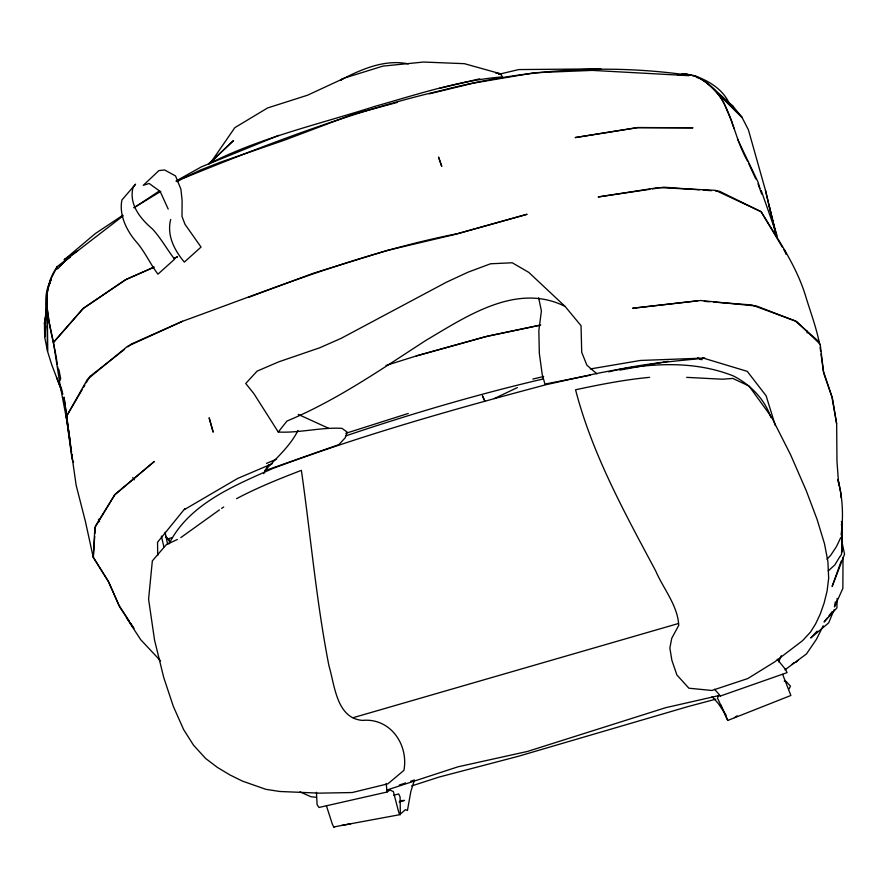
<?xml version="1.0" encoding="UTF-8"?>
<svg xmlns="http://www.w3.org/2000/svg" width="889" height="889" viewBox="0 0 889 889"><rect width="100%" height="100%" fill="white"/><g stroke="black" fill="none" stroke-linecap="round" stroke-linejoin="round"><path stroke-width="1.33" d="M842.183 546.235L842.261 524.077L841.361 521.465M386.237 783.453L386.993 792.043L318.973 807.468L317.095 804.634L316.451 792.321M843.016 557.392L842.861 588.418L834.46 606.909L835.338 601.809M841.116 534.856C843.539 516.465 842.75 497.629 838.027 479.66M837.127 598.43L836.905 607.876L824.092 622L827.315 617.866M841.061 497.707L841.161 494.506M62.897 394.06L51.74 364.768L47.55 351.344L47.195 292.337L50.595 279.524L57.296 266.567L123.082 215.905M842.272 530.533L841.639 552.402L841.827 550.291M842.328 532.622L841.516 554.425L840.305 556.103M170.688 219.427C166.643 235.463 174.311 250.009 184.323 262.099L201.036 247.086L184.968 224.25L182.001 216.472L182.101 200.336L180.889 189.124L175.555 175.966L164.609 169.966L158.942 170.588L143.251 185.334L149.152 183.478L160.164 191.424L168.199 209.082M94.712 536.323L93.189 557.07L108.947 582.395L119.715 607.02L129.227 621.289L118.848 605.098L108.102 580.962L93.378 557.581L94.834 527.733L114.681 494.895L154.308 461.469L115.025 494.384L95.467 525.955L94.901 533.6M169.143 539.29L169.51 543.479M45.806 326.119L44.683 337.075L47.55 351.344L47.195 292.337L44.683 337.075L44.45 323.34L46.75 306.905M50.017 283.635L50.595 279.524M341.821 825.414L400.339 814.58L400.106 797.044L398.705 793.91L393.671 795.288M46.706 310.594L44.45 323.34L45.672 317.929M57.296 266.567L56.685 269.267L57.296 266.567C36.049 296.137 53.484 332.397 57.229 364.179M297.993 430.409C290.303 446.034 276.357 458.057 264.589 470.803L338.876 444.622L345.165 437.833L347.188 432.121L341.998 428.354C320.651 427.12 299.66 433.165 278.279 432.032L253.932 393.716L245.72 383.481L257.099 371.135L278.757 361.834L319.718 347.788L341.12 338.353L446.367 282.235L468.125 272.145L490.572 263.777L512.253 262.777L528.788 272.39L565.104 306.438L581.039 325.696L581.717 352.311L586.896 365.201L596.964 373.902M839.816 556.714L834.782 564.993L828.237 570.916M169.132 543.679C189.213 503.874 234.051 485.783 272.579 468.559C362.167 435.021 454.379 409.029 546.779 384.515C607.154 371.413 673.14 352.155 733.347 375.925C750.483 384.659 764.74 399.228 770.974 417.63M841.205 561.115L832.137 586.473L844.55 554.191L841.661 540.623L841.816 550.191M834.093 609.765L828.659 622.878L810.735 637.969L817.124 631.157M778.642 661.838L781.32 655.704M840.761 537.523L836.493 546.513L830.771 555.236L827.026 559.17M789.176 688.775L790.443 686.119L786.087 681.374L784.209 681.152M823.225 625.734L816.435 639.302L806.456 653.96L784.954 669.861M268.689 464.58L263.733 473.637M82.11 389.76L66.297 416.674L71.965 458.524L73.565 462.324M83.477 387.426L84.855 385.081M86.233 382.737L89.933 376.436L124.549 349.399M51.34 279.791C45.35 289.092 44.983 301.115 46.717 311.761M58.041 268.611L63.486 262.299L70.309 257.11M828.926 615.799L832.16 611.665M278.279 432.032L286.991 421.042C336.742 400.328 380.959 369.435 425.987 340.343C466.769 316.24 516.898 282.113 565.104 306.438M49.528 324.385L46.817 305.605M184.845 508.675L157.553 542.246L157.697 555.558M65.608 258.588L64.208 259.821L95.312 233.585L122.749 215.316M212.627 160.398L208.526 163.965C261.044 137.206 319.484 124.182 375.414 106.224C417.152 94.445 459.235 80.332 502.529 76.876L500.296 73.709L464.402 63.675L423.531 62.041L382.881 66.119L344.91 77.888L307.55 95.201L267.578 107.958L234.852 127.649L211.138 161.976L233.518 140.562L208.526 163.965M59.374 266.367L64.764 261.122L64.108 261.733M60.441 265.255L64.764 261.122L62.852 262.9M61.363 264.333L64.764 261.122L62.152 263.566M796.155 662.183L798.089 660.36M401.017 813.524L405.484 809.623L407.451 810.446L410.818 791.599L414.496 779.964L410.696 781.231M64.386 259.655L77.776 250.687M792.121 664.172L794.155 662.583M127.783 346.888L131.472 343.987L182.545 321.273L127.471 346.343L87.466 379.292L66.297 416.674L76.187 485.472L85.355 521.221L93.189 557.07M180.834 537.567L219.45 509.886M133.961 207.659L160.753 191.413M734.481 717.645L737.17 715.789M221.605 508.419L223.717 506.986M134.172 207.704L159.331 190.968M386.993 792.043L389.982 790.054L393.383 791.566L398.428 811.135L399.517 814.357L400.339 814.58M177.167 181.678L181.856 178.9C266.322 144.496 351.911 111.258 440.933 90.634L441.377 90.534C518.876 70.22 599.864 63.775 679.452 73.965L684.308 74.443L681.485 74.998M236.563 498.662C257.332 487.639 279.402 478.782 301.382 470.348C310.683 535.511 316.273 601.242 328.974 665.883C334.775 685.197 336.431 718.345 362.534 720.401C390.26 717.701 408.773 744.615 403.917 770.363L387.904 783.82L352.166 792.544L319.407 793.144L279.857 791.488L265.878 789.332L242.43 781.109L229.907 774.919L217.461 767.451L205.637 758.484L193.558 745.226L183.634 729.602L173.333 706.399L163.743 677.518L154.575 640.258L148.585 599.219L152.341 560.881L166.387 544.557L177.356 539.49M184.456 509.564L237.707 478.415L272.123 463.78M175.955 181.067L201.403 166.854L278.824 135.35M176.722 181.167L201.247 169.721L221.05 161.954L284.28 140.229L352.977 114.303L397.183 102.435M494.306 398.561L517.365 387.582M342.754 78.921L340.943 79.754L342.754 78.921C362.768 68.675 385.393 59.13 408.351 63.897M153.608 267.378L124.893 280.068L82.766 308.839L53.451 342.465L60.019 384.604L66.875 420.864M173.733 258.488L177.511 256.81L174.344 258.188M154.219 267.033L126.549 279.202L83.655 308.05L53.451 342.465L49.628 324.263M266.5 463.402L276.579 459.113M248.287 297.426L313.717 273.134L387.293 250.431L454.312 234.596L527.088 214.282L458.157 233.54C363.157 252.02 273.345 288.314 182.756 321.196M720.735 704.755L727.769 720.434L790.877 695.476L782.631 674.362M684.097 74.42L682.33 74.254L682.796 74.743M345.799 435.888C410.718 413.963 476.593 394.516 543.346 378.925M727.769 720.434L717.579 698.209L718.323 695.498L720.457 696.009L787.076 672.629L785.676 669.639L777.23 659.238M345.854 433.299L408.284 413.452M386.882 790.032L457.957 766.818L527.521 751.427L665.783 707.655L719.101 695.542M399.283 785.054L405.617 782.931M411.529 785.987L438.788 777.142L518.031 756.372L687.853 706.622L715.812 699.165M386.015 365.457L417.386 355.611L484.794 336.853L539.423 325.307M353.044 717.712L678.418 623.522M399.15 801.967L404.473 800.433L400.25 800.667M172.088 537.656L168.032 538.812L165.776 537.234M416.196 355.989L488.506 335.931L540.723 325.03M429.331 93.801L473.359 83.155L534.511 72.731L592.174 70.387L688.897 75.676M326.419 805.767L332.408 824.325L333.742 826.959L334.82 826.692M532.855 379.07L543.646 376.48M439.488 88.355L479.782 78.799M498.585 74.343L518.732 69.575L600.92 68.864M608.732 371.891C638.269 364.257 668.795 361.734 699.054 358.689M590.296 375.202L544.968 384.081L542.234 374.58L539.323 353.2L538.845 330.641L541.401 310.983L538.667 297.793M677.907 75.065L685.308 74.143L692.62 75.209C707.555 79.888 722.813 88.911 729.402 103.635M333.742 826.959L350.922 823.714M661.627 362.39L619.8 370.102M590.352 368.946L640.447 360.456L704.766 358.067M662.994 362.134L668.228 361.345M649.837 189.279L598.153 196.958L658.627 187.579L715.534 190.346L761.117 211.715C777.375 238.541 795.833 264.733 805.29 294.992C810.246 311.506 816.502 327.73 819.714 344.699M652.559 188.879L663.794 187.19L699.376 189.79M341.098 79.721L341.821 79.621M680.118 74.643L686.208 74.176M697.521 300.849L632.601 308.25L700.543 300.493L756.561 306.06L796.722 321.529L820.203 344.232L823.681 373.08L832.482 398.416L836.638 423.731L831.793 396.394L823.381 371.202L821.003 353.978M681.874 74.376L687.164 74.243M649.603 377.347C624.734 379.659 600.008 384.537 575.561 389.771C592.218 454.146 624.634 512.72 655.726 570.994C663.394 588.829 677.674 605.32 678.751 625.334L671.751 638.269L669.873 648.048L671.851 660.194L676.896 674.984L688.897 688.208L711.889 690.475L747.782 678.551L774.708 661.883L802.534 640.691L810.446 632.157L815.513 624.067L820.18 614.21L824.081 603.175L827.07 591.141L828.681 578.15L827.881 561.448L824.492 543.724L817.08 519.398L806.201 490.539L790.577 454.724L771.496 417.041L748.994 386.004L732.803 378.425L722.346 379.214L686.686 377.369M684.363 74.154L690.897 74.832M692.687 75.909L695.209 76.065C707.766 81.788 718.256 91.667 724.379 104.057C733.736 122.571 737.214 143.373 747.749 161.409M703.388 190.09L711.411 190.679M715.423 190.968L719.434 191.268L761.117 211.715L782.398 247.242M704.288 301.36L709.711 301.771M713.778 302.082L751.983 304.983L795.244 320.973M495.718 73.065L500.296 73.709M316.473 797.289L311.05 796.766L299.96 791.877M697.365 77.788L695.209 76.065C707.666 81.81 718.09 91.5 724.213 103.824L731.669 121.226M702.399 357.823L747.26 371.358L766.107 395.761L775.364 425.631M697.621 357.834L702.232 359.701M328.419 428.187L298.237 414.407M699.61 358.912L700.965 359.623M728.724 102.835L733.047 106.291L742.048 117.426L748.405 129.816L765.462 190.302L775.152 231.229L765.462 190.302M819.347 342.043L796.2 321.807M733.047 106.291L707.722 83.477L742.048 117.426L717.123 92.634M160.553 660.871L140.684 639.669L126.427 617.711M165.532 536.023L168.532 539.99M712.089 696.609L718.023 703.166L726.057 714.978M714.534 689.208L720.457 696.009M129.972 622.422L133.75 628.079M129.883 622.322L133.872 628.545M783.82 249.609L785.954 253.165M132.783 477.515L134.15 479.871M737.459 138.973L757.995 182.001L759.928 188.446M98.412 519.22L99.546 521.665M748.894 163.898L755.75 178.856M758.028 183.845L761.684 194.024M484.705 400.872L482.405 395.761L484.905 401.206M776.908 235.263L761.262 190.668M56.552 377.369L61.963 391.316M731.503 121.182L734.025 128.483M60.019 384.604L61.786 389.682M784.887 250.442L786.087 254.343M768.885 204.926L777.008 236.763M161.387 536.1L163.865 546.824M806.701 330.441L807.223 333.019M165.11 532.3L167.665 544.457M837.949 479.438L841.15 494.984M58.874 369.535L60.741 378.858M57.707 366.89L58.174 369.613M58.652 372.324L59.119 375.036M59.596 377.747L60.063 380.47M841.394 524.399L842.005 528.177M71.509 451.768L63.997 397.094L66.264 413.341M71.909 454.468L72.509 458.524M820.08 347.343L820.636 351.322M66.642 416.052L67.953 425.531M68.52 429.598L68.898 432.31M69.275 435.01L69.842 439.077M838.705 484.916L836.971 461.369L836.66 424.142M133.039 187.479C128.716 204.414 140.395 218.761 152.452 228.973C160.953 238.219 166.965 249.309 174.6 259.21L157.942 274.168C149.974 263.611 144.718 251.22 135.828 241.308C126.382 230.184 118.904 214.705 121.926 199.992L135.55 184.179L133.039 187.479M213.104 431.954L209.193 418.008L213.104 431.954M441.7 166.254L438.61 157.253L441.7 166.254M637.991 127.549L575.161 137.584L637.28 127.627L692.987 127.794L637.991 127.549"/></g></svg>
